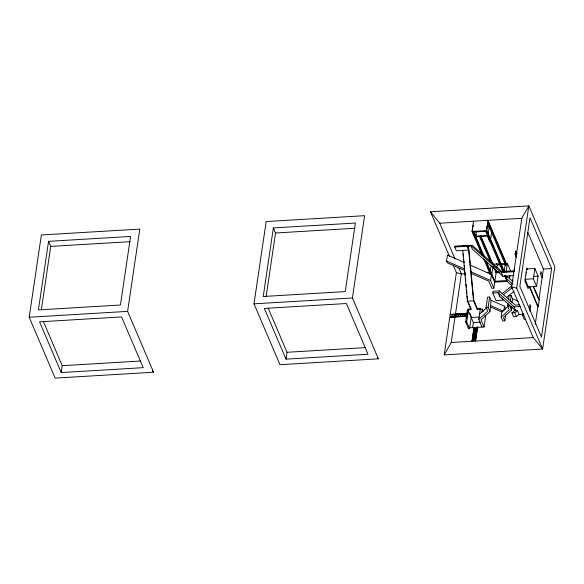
<?xml version="1.0" encoding="UTF-8"?>
<svg xmlns="http://www.w3.org/2000/svg" width="584" height="584" viewBox="0 0 584 584"><rect width="100%" height="100%" fill="white"/><g stroke="black" fill="none" stroke-linecap="round" stroke-linejoin="round"><path stroke-width="0.88" d="M29.2 317.243L41.384 234.965L139.795 229.096L127.619 311.374L153.577 372.234L55.159 378.111L29.2 317.243L127.619 311.374M48.567 241.338L38.42 309.9L120.428 305.009L130.582 236.44L48.567 241.338L50.728 246.404L41.384 309.557M61.196 372.548L39.566 321.828L121.582 316.937L143.211 367.657L61.196 372.548L62.211 365.693L43.42 321.623M254.003 303.841L266.187 221.555L364.606 215.686L352.422 297.964L378.388 358.832L279.97 364.701L254.003 303.841L352.422 297.964M273.37 227.928L263.223 296.489L345.239 291.599L355.386 223.037L273.37 227.928L275.538 233.001L266.187 296.154M286.007 359.138L264.369 308.418L346.385 303.527L368.022 354.247L286.007 359.138L287.021 352.283L268.224 308.213M464.733 270.531L447.322 262.837L446.556 261.041L447.446 255.04L464.068 262.391M477.194 309.352L473.529 300.753L468.645 250.061L456.345 250.792L454.724 246.988L454.848 246.134L467.149 245.397L468.886 249.463L473.763 300.161L477.318 308.491L477.194 309.352L482.318 309.046L483.289 311.33M449.629 256.785L430.423 211.766L528.841 205.889L554.8 266.757L542.616 349.035L444.205 354.904L456.381 272.626L453.184 265.121M466.718 313.805L466.39 316.032L466.718 313.805L451.031 314.477L467.485 313.155L467.813 314.389L467.025 313.528L466.696 315.754L467.434 316.959L466.747 316.353L450.76 317.302L450.702 316.711C453.403 318.295 452.22 310.98 451.928 316.637M450.76 317.302L450.702 316.711M451.14 314.732L451.082 314.134M452.337 316.608L452.673 314.382L452.447 316.864L454.089 316.769L454.308 314.287L453.98 316.513M454.389 316.484L454.717 314.258L454.498 316.74L456.141 316.645L456.359 314.163L456.031 316.389M444.205 354.904L451.257 342.487L461.404 273.918L458.922 268.1M456.44 316.367L456.768 314.134L456.549 316.616L458.192 316.521L458.411 314.039L458.082 316.265M468.645 250.061L467.025 246.258L467.149 245.397M458.491 316.243L458.82 314.017L458.601 316.499L460.243 316.397L460.462 313.915L460.134 316.148M482.253 255.493L472.003 231.476L473.529 221.19M472.784 228.68L472.405 231.249L473.471 233.753M473.04 226.964L473.288 225.249M460.542 316.119L460.871 313.893L460.652 316.375L462.287 316.28L462.513 313.798L462.185 316.024M483.625 256.252L473.303 232.045L473.427 231.191L484.464 257.062M462.594 315.995L462.922 313.769L462.703 316.251L464.338 316.156L464.565 313.674L464.229 315.9M476.194 231.899L475.559 236.184L487.939 235.447M476.208 234.25L475.829 236.819L487.399 236.126L489.531 241.126L490.341 241.075M464.645 315.878C466.273 310.06 462.747 318.178 466.28 315.776M465.667 321.988L467.448 309.994L468.47 309.929L466.696 321.93L469.558 328.653L468.536 328.712L465.667 321.988L466.696 321.93M466.747 316.353L467.134 313.776M472.609 327.726L473.376 322.58L467.966 309.9L468.091 309.046L471.171 308.863L470.098 306.359M467.017 316.981L466.696 315.754M467.404 314.411L467.864 314.046L467.485 313.155M469.558 328.653L471.339 316.652M504.094 272.027L486.435 230.614L487.954 220.329L506.678 264.224M477.121 327.69L477.471 327.069L477.8 328.303L477.529 327.668L474.047 327.872L472.069 341.246L473.989 327.274L474.777 328.142M488.063 234.593L489.202 226.877L486.552 227.037M475.186 339.779L475.142 341.063L477.07 328.033C478.106 329.843 472.536 330.179 474.405 328.193L472.368 340.968L472.522 339.939L475.296 340.034L472.522 339.939M475.442 338.063C476.529 340.501 471.215 340.815 472.777 338.224L475.551 338.318L472.777 338.224M475.69 336.347C476.785 338.786 471.471 339.1 473.025 336.508L475.799 336.603L473.025 336.508M475.945 334.639C477.04 337.07 471.719 337.384 473.281 334.793L476.055 334.887L473.281 334.793M476.201 332.924C477.289 335.355 471.974 335.676 473.536 333.084L476.31 333.172L473.536 333.084M476.456 331.208C477.544 333.639 472.23 333.96 473.792 331.369L476.566 331.464L473.792 331.369M476.712 329.493C477.8 331.931 472.485 332.245 474.04 329.653L476.814 329.748L474.04 329.653M474.398 327.252L474.456 327.85M477.529 327.668L475.551 341.034L477.471 327.069M490.465 240.199L491.604 232.505M481.99 327.062L478.749 319.455L480.391 308.308L477.318 308.491M481.807 312.476L482.318 309.046M489.793 274.305L490.049 272.597M490.304 270.881L491.064 265.735M478.749 319.455L487.691 311.214L486.07 307.41L487.589 297.125L489.64 297L491.042 300.286L489.961 311.615L481.019 319.857L484.041 326.938L469.689 327.792M471.368 273.465L488.779 281.167L491.801 288.248L493.852 288.124L490.604 280.517L491.494 274.517L469.886 264.961M484.041 326.938L485.559 316.652L484.917 315.134M491.721 275.042L492.984 266.472M489.961 311.615L488.122 307.286L489.64 297M502.058 297.898L503.028 300.176L496.028 300.592L492.786 292.986L493.035 291.27L499.189 290.905L515.227 305.111L519.621 304.855M511.701 285.518L507.043 281.393L494.663 282.13L494.787 281.276L486.246 261.238M499.597 272.494L496.057 272.699L496.188 271.845L494.641 268.034M493.852 288.124L496.517 270.129M496.896 267.552L497.276 264.983L496.626 263.464M504.05 272.071L505.321 263.501L493.02 264.231M506.102 271.947L507.372 263.377L505.999 263.457M505.707 314.849L504.824 320.85L502.773 320.966L501.152 317.163L501.911 312.024L508.08 306.337M512.737 284.072L505.416 277.59L507.467 277.466L507.576 276.758L512.971 281.539M503.861 310.52L504.496 306.235L491.042 300.286M509.452 278.816L509.971 275.334M516.475 257.449L515.059 254.135L515.519 253.77L515.957 254.785L515.548 254.806L515.876 252.58L516.285 252.551L515.957 254.785M515.767 252.324L516.176 252.303L515.847 254.529L515.438 254.551L515.49 251.222L516.949 253.653M501.152 317.163L509.233 309.717L507.613 305.914L507.992 303.344M508.496 299.913L509.131 295.628L511.183 295.511L512.584 298.789L511.949 303.074M516.519 256.566L515.519 253.77M516.825 253.821L515.906 251.2M511.635 286.875L521.789 218.306L528.841 205.889L516.658 288.175L542.616 349.035L533.272 337.596L511.635 286.875L516.658 288.175M512.591 281.736L512.84 280.021M514.365 269.742L514.489 268.881M510.299 301.512L511.183 295.511M504.824 320.85L503.423 317.565L511.511 310.126L512.015 306.695M525.68 319.39L524.315 319.477L522.695 315.674L522.943 313.958M528.389 286.897L536.594 286.408L533.345 278.802L525.147 279.291L528.389 286.897L528.133 288.613L524.892 281.006L526.797 268.151L527.447 269.669M533.345 278.802L534.871 268.516L526.666 269.005M529.228 309.651L529.995 304.505L530.754 306.301L529.995 311.44M536.594 286.408L538.112 276.123L534.871 268.516M536.484 303.57L536.616 302.709M535.229 324.368L537.835 306.739L529.352 286.839M527.819 232.447L543.419 269.027L538.849 299.884L539.266 299.855L538.251 306.717L537.835 306.739M551.625 268.538L541.47 337.107L519.84 286.386L529.987 217.817L551.625 268.538L543.419 269.027M479.508 314.309L486.538 307.834M490.728 306.476L490.283 306.885L501.911 312.024M522.695 315.674L524.001 314.469M502.174 293.621L511.737 286.007M503.452 294.745L512.329 287.671M506.445 297.46L513.949 291.474M523.483 314.119L519.066 314.382L516.417 316.499L513.519 316.667L511.898 312.863L515.219 310.214M511.898 312.863L514.796 312.688L517.446 310.578L519.066 314.382M467.01 246.776L469.266 245.514L469.646 246.411L467.353 247.696M462.776 250.266L467.375 301.118L471.04 309.717L467.966 309.9M50.728 246.404L130.042 241.674M275.538 233.001L354.846 228.264M430.423 211.766L439.774 223.205L521.789 218.306M472.003 231.476L486.435 230.614M473.303 232.045L485.676 231.308L503.123 272.21M463.112 245.879L464.871 245.776M466.623 245.667L469.266 245.514M513.321 275.655L502.897 276.276L472.354 249.215L470.733 245.411L472.208 245.324L501.824 271.589M454.724 246.988L467.025 246.258M515.438 251.565L515.854 251.543M515.059 254.135L515.475 254.113M497.276 264.983L505.182 264.516M464.981 273.706L461.404 273.918L456.381 272.626M486.428 272.429L490.005 272.217M496.188 271.845L498.838 271.684M501.488 271.531L514.402 270.837M470.733 245.411L501.276 272.472L514.307 271.691M533.192 276.414L538.112 276.123M494.787 281.276L507.167 280.532L507.043 281.393L504.547 275.546M492.786 292.986L498.086 292.672L514.124 306.877L515.745 310.681L517.446 310.578M467.375 301.118L473.529 300.753M507.613 305.914L509.664 305.797L511.511 310.126M486.07 307.41L488.122 307.286M514.124 306.877L520.249 306.512M451.031 314.477L467.434 313.498M450.651 317.054L467.054 316.075M467.069 316.645L467.485 316.616L467.105 315.732M471.208 317.506L479.121 317.039M473.376 322.58L480.406 322.164M474.405 328.193L477.07 328.033M474.091 329.31L476.756 329.15M473.843 331.026L476.507 330.865M473.587 332.741L476.252 332.581M473.332 334.45L475.996 334.296M473.076 336.165L475.741 336.004M472.828 337.88L475.493 337.72M472.573 339.596L475.237 339.435M471.96 340.99L472.368 340.968M475.033 340.808L475.442 340.786M62.211 365.693L140.62 361.014M287.021 352.283L365.431 347.604M451.257 342.487L533.272 337.596M446.556 261.041L464.842 269.129M470.66 271.699L490.604 280.517M512.584 298.789L518.125 301.234M490.275 305.425L502.977 311.038M499.181 296.008L515.745 310.681M377.286 357.481L378.388 358.832M152.475 370.891L153.577 372.234M542.47 275.429L540.85 271.626L540.492 274.049L542.113 277.853M533.608 286.591L539.266 299.855M533.55 287.445L538.514 299.088M526.118 272.692L526.074 273.035M515.49 251.222L516.198 252.879M525.739 275.261L525.688 275.604M529.761 286.817L538.251 306.717M515.11 253.792L515.438 254.551M515.548 254.806L515.979 255.821M516.088 256.077L516.519 257.091M507.372 263.377L510.613 270.983M506.613 265.224L488.1 221.818L486.83 230.388L504.634 272.129M497.524 245.229L498.597 247.733M504.649 261.924L505.357 263.596M487.428 222.716L505.591 265.289M506.817 275.947L507.467 277.466M505.861 276.166L506.569 277.823M486.516 232.118L487.231 233.79M488.282 236.25L491.502 243.805M496.488 255.493L497.196 257.164M498.626 260.5L499.692 263.004M500.4 264.676L501.474 267.18M502.182 268.852L503.255 271.356M505.029 275.524L506.102 278.028M501.276 272.472L502.897 276.276M514.796 312.688L516.417 316.499M480.873 235.951L492.984 264.333M480.391 235.972L491.786 262.683M493.568 266.859L496.057 272.699M480.596 237.754L481.654 240.236M482.362 241.893L483.421 244.382M484.129 246.039L485.187 248.521M479.369 236.038L490.407 261.909M499.189 290.905L499.838 292.431M485.406 260.428L494.663 282.13M474.179 235.425L475.252 237.929M477.741 243.769L478.457 245.441M479.522 247.944L481.661 252.952M487.713 267.143L488.421 268.815M489.494 271.319L490.202 272.983M504.496 306.235L505.729 309.118M483.661 258.807L490.377 274.546M498.086 292.672L499.707 296.475M439.774 223.205L455.024 258.953M468.324 302.191L469.39 304.695M477.062 327.091L477.442 327.982M470.04 313.608L471.018 315.907M463.119 253.857L463.382 256.551M463.638 259.245L463.988 262.829M464.244 265.523L464.587 269.114M464.849 271.808L465.192 275.4M465.455 278.086L465.711 280.78M466.061 284.372L466.317 287.065M466.579 289.759L466.923 293.351M467.178 296.037L467.529 299.628"/></g></svg>
